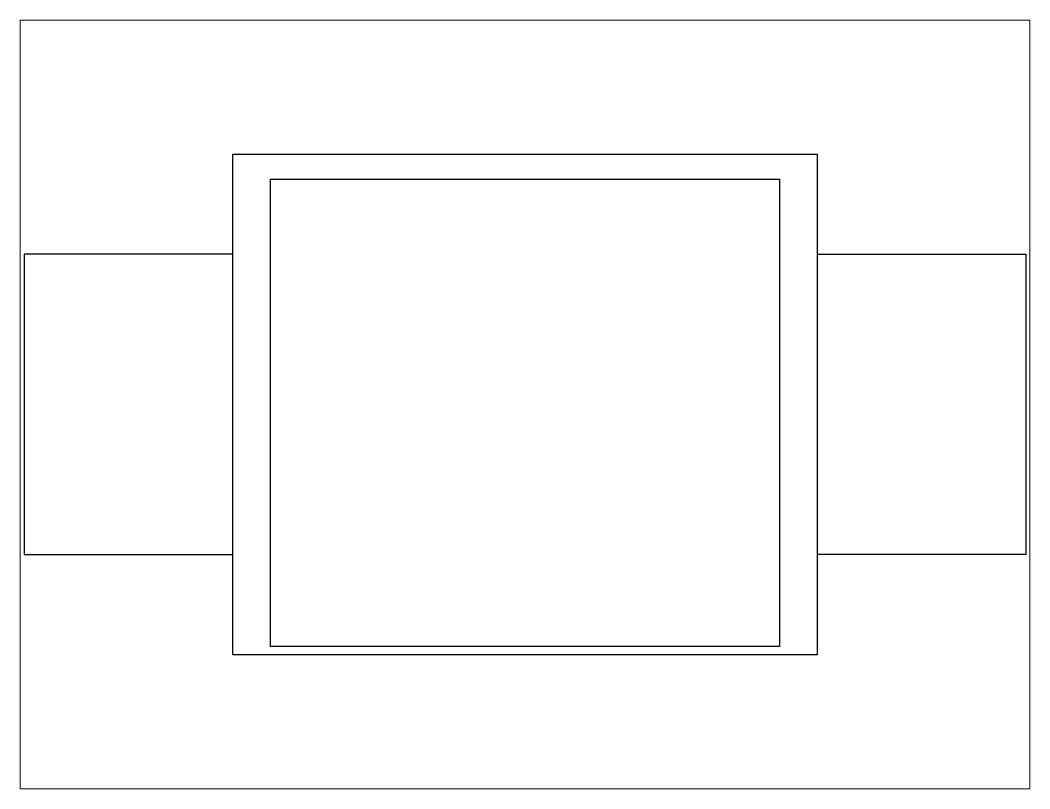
# Paper-space layout 'Layout1' of a CAD drawing. Header units: millimetres. Extents: x 1.05 to 9.45, y 0.8 to 7.2.
# The model-space entities are those that its viewports show. They can reach past a viewport. Long polylines and large blocks are cut down to what shows.
import ezdxf

# ---------------------------------------------------------------- set-up
doc = ezdxf.new("R2010")
doc.units = ezdxf.units.MM
doc.header["$MEASUREMENT"] = 0

# ---------------------------------------------------------------- blocks, each defined once
blk = doc.blocks.new('KOPIERINGSMASKIN_LITEN_TOP')
for p, q in [((0, 600), (700, 600)), ((0, 0), (0, 600)), ((700, 600), (700, 0)), ((45, 570), (655, 570)), ((45, 10), (45, 570)), ((655, 570), (655, 10)), ((-250, 480), (-250, 120)), ((0, 480), (-250, 480)), ((700, 480), (950, 480)), ((950, 480), (950, 120)), ((-250, 120), (0, 120)), ((950, 120), (700, 120)), ((700, 0), (0, 0)), ((655, 10), (45, 10))]:
    blk.add_line(p, q)

msp = doc.modelspace()

# ---------------------------------------------------------------- block references
msp.add_blockref('KOPIERINGSMASKIN_LITEN_TOP', (0, 0))

psp = doc.layouts.get("Layout1")

# ---------------------------------------------------------------- viewports
at = {"layer": '0'}
psp.add_viewport(center=(5.25, 4), size=(8.4, 6.4), view_center_point=(350.0139, 299.9883), view_height=921.355052, dxfattribs=at)

doc.saveas('drawing.dxf')
